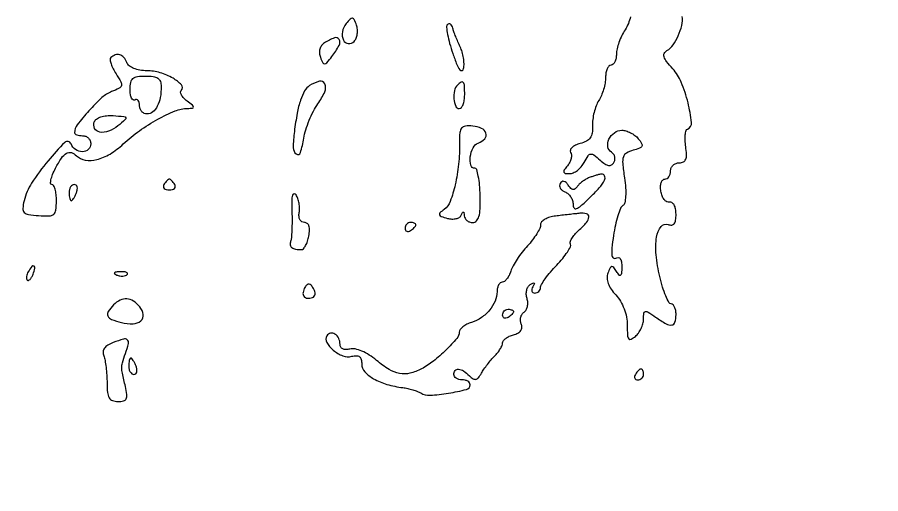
# Model space of a CAD drawing. Extents: x 0 to 4160, y 0 to 3120.
# Drawn here: x 2972.4 to 3131.8, y 2143 to 2230.8 of the extents above; entities that cross this region are included whole.
import ezdxf

# ---------------------------------------------------------------- set-up
doc = ezdxf.new("R2010")
doc.units = 0

msp = doc.modelspace()

# ---------------------------------------------------------------- linework, layer by layer
for points in [[(4159.499279, 606.274193, 0.000001), (4159.667734, 974.478125, 0.000057), (4159.806661, 1380.08378, 0.000034), (4159.883999, 1862.25), (4160, 3120), (3296.563358, 3120), (2433.126717, 3120)], [(757.647081, 3119.740147, 0.000002), (520.492565, 3119.487217, 0.4139)], [(1964.75, 0.149832, 0.000016), (2717.930904, 0.232101, 0.000028), (3351.473438, 0.357111)], [(3085.598115, 2230.930605, -0.042233), (3085.201734, 2229.655877, -0.048575), (3084.610236, 2228.527898, 0.03272), (3083.993793, 2227.437706, 0.026271), (3083.473007, 2226.194431, 0.026991), (3083.113259, 2224.989683, 0.059122), (3083, 2224.035183, -0.047166), (3082.926358, 2223.256258, -0.067147), (3082.70625, 2222.597835, -0.087294), (3082.381943, 2222.153837, -0.193822), (3082, 2222, 0.211642), (3081.61758, 2221.830537, 0.080877), (3081.29375, 2221.330986, 0.061557), (3081.073336, 2220.594453, 0.041979), (3081, 2219.722506, -0.044966), (3080.908484, 2218.706953, -0.0274), (3080.628378, 2217.534603, -0.027334), (3080.219645, 2216.393568, -0.04294), (3079.734905, 2215.472506, 0.052428), (3079.258136, 2214.523418, 0.029606), (3078.875223, 2213.292393, 0.029247), (3078.633145, 2211.990868, 0.042107), (3078.584845, 2210.820746, -0.046717), (3078.517606, 2209.489227, -0.116234), (3078.162388, 2208.587464, -0.123674), (3077.458689, 2207.972733, -0.056565), (3076.309043, 2207.541429, 0.044859), (3075.438549, 2207.237843, 0.079168), (3074.80469, 2206.819629, 0.122015), (3074.499549, 2206.360654, 0.228212), (3074.545192, 2205.926878, -0.12977), (3074.696044, 2205.431283, -0.067238), (3074.632995, 2204.782639, -0.059777), (3074.379176, 2204.088554, -0.05574), (3073.963645, 2203.456195, 0.02253), (3073.379453, 2202.684003, 0.217606), (3073.309985, 2202.289008, 0.299766), (3073.565064, 2202.058949, 0.037864), (3074.342372, 2202, 0.108707), (3075.031557, 2202.15163, 0.055961), (3075.790838, 2202.611871, 0.051758), (3076.500163, 2203.286266, 0.054006), (3077.044401, 2204.082964, -0.023188), (3077.763183, 2205.288174, -0.213042), (3078.264886, 2205.607528, -0.202548), (3078.853053, 2205.455689, -0.020812), (3079.980307, 2204.517822, 0.02942), (3080.884911, 2203.791167, 0.109208), (3081.554395, 2203.507826, 0.183792), (3082.082312, 2203.604281, 0.118799), (3082.528838, 2204.046661, 0.097739), (3082.717799, 2204.550642, 0.09763), (3082.701226, 2205.088834, 0.098245), (3082.482117, 2205.577789, 0.100353), (3082.094246, 2205.941753, -0.220347), (3081.425414, 2206.954942, -0.147457), (3081.626783, 2208.352472, -0.127089), (3082.616561, 2209.554817, -0.158621), (3083.984544, 2210, -0.07291), (3084.75659, 2209.886819, -0.044588), (3085.613032, 2209.544507, -0.043728), (3086.419026, 2209.042822, -0.058545), (3087.042006, 2208.449385, -0.038086), (3087.652202, 2207.588465, -0.246274), (3087.681815, 2207.074143, -0.199731), (3087.266433, 2206.686321, -0.025267), (3086.072022, 2206.308583, 0.066255), (3084.844947, 2205.806919, 0.189467), (3084.278501, 2205.100529, 0.10068), (3084.156023, 2203.888548, 0.012221), (3084.489857, 2201.219071, -0.019687), (3084.692718, 2199.373562, -0.032667), (3084.700234, 2197.808392, -0.03675), (3084.540503, 2196.623286, -0.204955), (3084.180328, 2196.109873, 0.159718), (3083.756095, 2195.605492, 0.020011), (3083.269905, 2194.242011, 0.02191), (3082.815748, 2192.525776, 0.016545), (3082.463146, 2190.607613, 0.01012), (3082.164106, 2188.292669, 0.051005), (3082.155893, 2186.990067, 0.182454), (3082.415414, 2186.461688, 0.338864), (3082.865104, 2186.41663, -0.154327), (3083.335613, 2186.535436, -0.229816), (3083.699508, 2186.331561, -0.118869), (3083.923775, 2185.756244, -0.03544), (3083.984687, 2184.809017, -0.011884), (3083.948585, 2183.621762, -0.200726), (3083.781447, 2183.276069, -0.427529), (3083.521184, 2183.29792, -0.028783), (3083.038482, 2183.971975, 0.027205), (3082.49937, 2184.729839, 0.277487), (3082.152762, 2184.859014, 0.238196), (3081.837305, 2184.618059, 0.021108), (3081.427281, 2183.671094, 0.101911), (3081.278205, 2182.766255, 0.076199), (3081.471501, 2181.771569, 0.063063), (3082.007449, 2180.716478, 0.039579), (3082.873486, 2179.634668, -0.054208), (3083.740643, 2178.484168, -0.043267), (3084.418222, 2177.085361, -0.042661), (3084.853544, 2175.567699, -0.048555), (3085, 2174.063104, 0.01152), (3085.042495, 2172.218965, 0.146683), (3085.26928, 2171.572444, 0.369615), (3085.697498, 2171.470345, 0.054729), (3086.5, 2172, 0.065024), (3087.07422, 2172.618603, 0.044401), (3087.559375, 2173.447392, 0.044454), (3087.889909, 2174.347289, 0.065884), (3088, 2175.179149, -0.027351), (3088.06102, 2176.293828, -0.335042), (3088.336054, 2176.585557, -0.186839), (3088.842458, 2176.4823, -0.010113), (3090.222506, 2175.556704, 0.02166), (3092.160551, 2174.320762, 0.161688), (3093.214831, 2174.102892, 0.304152), (3093.809276, 2174.611093, 0.068339), (3094, 2176, 0.043072), (3093.933921, 2176.765655, 0.062778), (3093.735549, 2177.4125, 0.082369), (3093.443911, 2177.850597, 0.207687), (3093.099741, 2178, -0.278883), (3092.68656, 2178.249894, -0.021469), (3092.110341, 2179.473937, -0.0245), (3091.522257, 2181.094784, -0.015905), (3090.995764, 2183.017657, -0.034277), (3090.318254, 2187.038772, -0.06459), (3090.418807, 2190.323196, -0.120248), (3091.22677, 2192.239804, -0.336643), (3092.541872, 2192.622306, 0.109714), (3093.201301, 2192.52409, 0.21519), (3093.658998, 2192.770941, 0.130097), (3093.924309, 2193.409963, 0.033709), (3094, 2194.531385, 0.044862), (3093.913941, 2195.488609, 0.081579), (3093.651133, 2196.226562, 0.121043), (3093.25346, 2196.657012, 0.19885), (3092.773741, 2196.75, -0.180825), (3092.279655, 2196.828047, -0.098052), (3091.806854, 2197.234375, -0.075516), (3091.426175, 2197.907581, -0.053173), (3091.20419, 2198.75, -0.044883), (3091.150961, 2199.611598, -0.071175), (3091.275921, 2200.339063, -0.100293), (3091.549404, 2200.825536, -0.218044), (3091.930449, 2201, 0.139009), (3092.33831, 2201.115627, 0.100052), (3092.685819, 2201.440625, 0.085587), (3092.919823, 2201.926707, 0.069588), (3093, 2202.5, -0.106743), (3093.123587, 2203.072304, -0.099444), (3093.473965, 2203.559375, -0.095957), (3093.997543, 2203.885908, -0.091833), (3094.613499, 2204, 0.115697), (3095.351377, 2204.173058, 0.185447), (3095.783702, 2204.643379, 0.105574), (3095.929564, 2205.512742, 0.025404), (3095.790275, 2206.975592, -0.024978), (3095.678841, 2208.135426, -0.036817), (3095.707231, 2209.157711, -0.040914), (3095.850948, 2209.933623, -0.245355), (3096.120844, 2210.225592, 0.347923), (3096.861399, 2211.412874, 0.032321), (3096.211769, 2215.053608, 0.037009), (3094.971253, 2218.858319, 0.089867), (3093.387355, 2221.338057, -0.018534), (3092.241903, 2222.669076, -0.09246), (3091.780945, 2223.535059, -0.196873), (3091.834576, 2224.171868, -0.139656), (3092.329102, 2224.702375, 0.102324), (3093.444825, 2225.735356, 0.0498), (3094.414587, 2227.427394, 0.049231), (3095.049004, 2229.325714, 0.082632), (3095.148336, 2231, 0.000814)]]:
    msp.add_lwpolyline(points, format="xyb")
for points in [[(3033.123915, 2229.649308, 0.129451), (3032.427955, 2228.152609, 0.151109), (3032.618297, 2226.602262, 0.27116), (3033.505585, 2225.970023, 0.233075), (3034.588526, 2226.388136, 0.091066), (3034.958135, 2226.974104, 0.057804), (3035.170585, 2227.755016, 0.055631), (3035.203593, 2228.601032, 0.066402), (3035.041432, 2229.381885, 0.023089), (3034.635066, 2230.38893, 0.256012), (3034.298985, 2230.639067, 0.238214), (3033.889667, 2230.499257, 0.020308)], [(3051.816796, 2229.483462, 0.226449), (3051.645621, 2228.999575, 0.019246), (3051.839927, 2227.658281, 0.02251), (3052.221944, 2226.007128, 0.015424), (3052.796422, 2224.170962, 0.011132), (3053.553669, 2222.136541, 0.061586), (3054.114214, 2221.114381, 0.353344), (3054.504384, 2221.007712, 0.243141), (3054.80743, 2221.381437, 0.058867), (3054.883367, 2222.254948, 0.03169), (3054.781512, 2223.33253, 0.031079), (3054.535854, 2224.432441, 0.042261), (3054.171758, 2225.381437, -0.009622), (3053.753908, 2226.288769, -0.008142), (3053.346451, 2227.263219, -0.00823), (3053.004079, 2228.163775, -0.02264), (3052.802288, 2228.8125, 0.058213), (3052.623933, 2229.268827, 0.121634), (3052.370918, 2229.551001, 0.184805), (3052.088443, 2229.617816, 0.164504)], [(3029.104283, 2226.085612, 0.094103), (3028.589253, 2225.603764, 0.09118), (3028.279676, 2224.961514, 0.086036), (3028.208391, 2224.218539, 0.07273), (3028.3818, 2223.447428, 0.023548), (3028.827431, 2222.431843, 0.304035), (3029.169021, 2222.236305, 0.204198), (3029.584102, 2222.448858, 0.0117), (3030.495714, 2223.596503, 0.033952), (3031.834406, 2225.639792, 0.261169), (3031.835723, 2226.743311, 0.375813), (3030.989292, 2227.044723, 0.046935)], [(2989.718715, 2223.385381, 0.229599), (2989.582702, 2222.993443, 0.046848), (2989.740836, 2222.255064, 0.040636), (2990.107164, 2221.353203, 0.028252), (2990.657104, 2220.400573, -0.017985), (2991.547739, 2218.928402, -0.189266), (2991.640001, 2218.244014, -0.219492), (2991.235504, 2217.73579, -0.024821), (2989.855056, 2217.124618, 0.093561), (2988.066565, 2216.018852, 0.023886), (2985.654044, 2213.593332, 0.020544), (2983.492175, 2210.994485, 0.16466), (2983, 2209.540493, 0.242938), (2983.107069, 2209.333135, 0.068021), (2983.440625, 2209.15877, 0.052271), (2983.925458, 2209.039404, 0.034251), (2984.5, 2209, -0.099038), (2985.072457, 2208.885486, -0.097945), (2985.559375, 2208.559375, -0.097945), (2985.885486, 2208.072457, -0.099038), (2986, 2207.5, -0.208343), (2985.549754, 2206.466365, -0.189335), (2984.461513, 2206.038086, -0.15391), (2983.191132, 2206.437653, -0.149662), (2982.362596, 2207.497474, 0.53866), (2981.21659, 2207.749172, 0.027144), (2978.108372, 2204.375915, 0.029221), (2975.086413, 2200.247104, 0.084373), (2973.694162, 2197, 0.038818), (2973.465484, 2195.574937, 0.217694), (2973.721687, 2194.866885, 0.16231), (2974.485956, 2194.475677, 0.019888), (2976.378874, 2194.263705, 0.022155), (2978.322623, 2194.210345, 0.171581), (2979.161208, 2194.522845, 0.192001), (2979.566065, 2195.273089, 0.028874), (2979.666667, 2197.013705, 0.027212), (2979.604345, 2198.157967, 0.042843), (2979.414331, 2199.122776, 0.052758), (2979.13891, 2199.801465, 0.276723), (2978.807653, 2200, -0.407301), (2978.588663, 2200.21387, -0.062699), (2978.656687, 2200.88125, -0.041237), (2978.965805, 2201.848789, -0.021399), (2979.5, 2203, -0.02604), (2980.598164, 2204.877199, -0.112686), (2981.52374, 2205.765739, -0.211783), (2982.414101, 2205.875955, -0.123411), (2983.353704, 2205.312962, 0.159836), (2984.972749, 2204.493785, 0.099447), (2987.117977, 2204.59431, 0.076564), (2989.55664, 2205.619319, 0.049493), (2992, 2207.475349, -0.03222), (2994.981946, 2209.907107, -0.02907), (2998.352821, 2212.027883, -0.029836), (3001.556652, 2213.551078, -0.091309), (3003.903638, 2214.031803, 0.022895), (3004.767773, 2214.08866, 0.411445), (3004.926141, 2214.285043, 0.198508), (3004.756489, 2214.60011, 0.008867), (3003.765544, 2215.38068, -0.040909), (3003.149473, 2215.933384, -0.065308), (3002.734886, 2216.505166, -0.092032), (3002.572512, 2217.006228, -0.232887), (3002.692543, 2217.359209, 0.400227), (3002.716475, 2218.356431, 0.079062), (3001.181347, 2219.586678, 0.057957), (2998.78412, 2220.605903, 0.069138), (2996.356989, 2220.968197, -0.040104), (2995.057671, 2221.085823, -0.05513), (2993.931575, 2221.410365, -0.066305), (2993.08828, 2221.896753, -0.13807), (2992.638374, 2222.5, 0.082385), (2992.089396, 2223.435226, 0.14632), (2991.350729, 2223.924486, 0.163171), (2990.524131, 2223.900461, 0.108637)], [(2999, 2218.081787, -0.044447), (2998.818844, 2216.047929, -0.074217), (2998.269886, 2214.423207, -0.101077), (2997.430011, 2213.374929, -0.175225), (2996.393011, 2213, -0.111144), (2995.861596, 2213.119605, -0.100035), (2995.409197, 2213.457961, -0.094693), (2995.105731, 2213.963759, -0.088122), (2995, 2214.559017, 0.056429), (2994.936771, 2215.117491, 0.121698), (2994.742969, 2215.501219, 0.190236), (2994.456458, 2215.65218, 0.167163), (2994.125, 2215.577254, -0.294842), (2993.794144, 2215.583827, -0.139386), (2993.507031, 2215.924346, -0.072149), (2993.312004, 2216.603924, -0.033869), (2993.25, 2217.518237, -0.047862), (2993.374689, 2218.817828, -0.168409), (2993.789613, 2219.534195, -0.145954), (2994.601588, 2219.899003, -0.033112), (2996.125, 2220, -0.033765), (2997.523547, 2219.905448, -0.113829), (2998.375302, 2219.583199, -0.159388), (2998.838641, 2218.993903, -0.087772)], [(3026.384781, 2218.234687, 0.11881), (3025.464285, 2217.250082, 0.04848), (3024.714934, 2215.564673, 0.034751), (3024.090504, 2213.139486, 0.01424), (3023.568606, 2209.778481, 0.027453), (3023.355714, 2206.771429, 0.245941), (3023.931848, 2205.627395, 0.512795), (3024.694216, 2205.884866, 0.034153), (3025.311051, 2208.529358, -0.035309), (3025.67488, 2210.073051, -0.021678), (3026.307831, 2211.832099, -0.021692), (3027.089421, 2213.526788, -0.035833), (3027.909126, 2214.87238, 0.04909), (3029.180173, 2217.08884, 0.215292), (3029.177911, 2218.561434, 0.36311), (3028.196695, 2219.033646, 0.083808)], [(3053.666667, 2218.333333, 0.148246), (3053.117117, 2217.305634, 0.068475), (3053.025382, 2215.777653, 0.077107), (3053.338097, 2214.446162, 0.305562), (3054, 2214, 0.226478), (3054.382936, 2214.182831, 0.074992), (3054.70625, 2214.734375, 0.057076), (3054.926884, 2215.542644, 0.038131), (3055, 2216.5, 0.011827), (3054.959636, 2218.206136, 0.146405), (3054.746711, 2218.811817, 0.394613), (3054.359821, 2218.886341, 0.056055)], [(2990.995769, 2210.800137, -0.080264), (2989.288293, 2209.818385, -0.133112), (2987.645329, 2209.658581, -0.236406), (2986.716775, 2210.338448, -0.213382), (2986.652008, 2211.53553, -0.149981), (2987.070093, 2212.069636, -0.071474), (2987.857262, 2212.465733, -0.057903), (2988.912983, 2212.688342, -0.04018), (2990.133501, 2212.702771, -0.006033), (2992.122959, 2212.542152, -0.269414), (2992.448742, 2212.310085, -0.33202), (2992.370644, 2211.953524, -0.008009)], [(3054.044548, 2207.738675, -0.028025), (3053.872137, 2203.750257, -0.03163), (3053.251981, 2199.966998, -0.032511), (3052.332058, 2196.892303, -0.146972), (3051.214684, 2195.41503, 0.027391), (3050.43946, 2194.780225, 0.301778), (3050.347275, 2194.409493, 0.229391), (3050.656369, 2194.105329, 0.017652), (3051.804192, 2193.761456, 0.053819), (3052.64221, 2193.636307, 0.067151), (3053.425025, 2193.70963, 0.080914), (3054.036369, 2193.960189, 0.159132), (3054.373105, 2194.356158, -0.019703), (3054.597706, 2194.84781, -0.335346), (3054.747828, 2194.921396, -0.320558), (3054.865695, 2194.797139, -0.018882), (3054.921053, 2194.25, 0.11502), (3055.064488, 2193.77301, 0.093881), (3055.412147, 2193.367188, 0.087222), (3055.909972, 2193.094434, 0.081988), (3056.482, 2193, 0.203091), (3057.176281, 2193.294135, 0.126168), (3057.621326, 2194.074452, 0.058938), (3057.839828, 2195.524352, 0.013591), (3057.851353, 2198, 0.016339), (3057.745444, 2199.916656, 0.02652), (3057.516423, 2201.53125, 0.024711), (3057.215671, 2202.742677, 0.330846), (3056.869353, 2203, -0.3393), (3056.129144, 2203.567657, -0.0997), (3056.032044, 2205.09211, -0.081132), (3056.545004, 2206.767906, -0.188547), (3057.5, 2207.638374, 0.114897), (3058.694931, 2208.447474, 0.270151), (3058.92076, 2209.461631, 0.213381), (3058.124802, 2210.352735, 0.084879), (3056.50149, 2210.770567, 0.044204), (3055.124925, 2210.762615, 0.201575), (3054.434182, 2210.392452, 0.152073), (3054.103407, 2209.562362, 0.022553)], [(2999.5, 2200, 0.146489), (2999.397987, 2199.620597, 0.191582), (2999.538811, 2199.29375, 0.134005), (2999.925364, 2199.072951, 0.063222), (3000.5, 2199, 0.063222), (3001.074636, 2199.072951, 0.134005), (3001.461189, 2199.29375, 0.191582), (3001.602013, 2199.620597, 0.146489), (3001.5, 2200, 0.025622), (3001.235369, 2200.382847, 0.032351), (3000.951311, 2200.70625, 0.033983), (3000.686704, 2200.937141, 0.163822), (3000.5, 2201, 0.163822), (3000.313296, 2200.937141, 0.033983), (3000.048689, 2200.70625, 0.032351), (2999.764631, 2200.382847, 0.025622)], [(3078, 2201.271109, 0.040014), (3077.370748, 2200.97201, 0.028785), (3076.720313, 2200.544701, 0.029263), (3076.145149, 2200.06288, 0.054197), (3075.75, 2199.600056, -0.078264), (3075.35827, 2199.183426, -0.207051), (3074.970303, 2199.083678, -0.164663), (3074.567342, 2199.295042, -0.047167), (3074.125, 2199.856763, 0.054174), (3073.721536, 2200.354635, 0.137966), (3073.318856, 2200.578461, 0.193875), (3072.94818, 2200.522483, 0.12168), (3072.630744, 2200.211548, 0.142705), (3072.512651, 2199.784978, 0.124025), (3072.632332, 2199.335464, 0.102314), (3072.981097, 2198.930451, 0.072515), (3073.505744, 2198.63617, -0.090348), (3074.077, 2198.288585, -0.066651), (3074.561062, 2197.726404, -0.065384), (3074.888287, 2197.044096, -0.079316), (3075, 2196.344294, 0.137136), (3075.181261, 2195.695839, 0.363151), (3075.604563, 2195.551334, 0.08909), (3076.417423, 2196.044601, 0.010212), (3078, 2197.5, 0.019478), (3079.823505, 2199.388603, 0.064627), (3080.796404, 2200.811175, 0.224132), (3080.81959, 2201.589333, 0.32709), (3080.25, 2201.921053, 0.034069), (3079.862667, 2201.853372, 0.010028), (3079.279687, 2201.697566, 0.010018), (3078.629298, 2201.495489, 0.010612)], [(2982, 2198.5, 0.024748), (2982.028469, 2197.925176, 0.039339), (2982.115447, 2197.440625, 0.046727), (2982.241071, 2197.096084, 0.289661), (2982.393011, 2197, 0.222225), (2982.579329, 2197.087111, 0.030693), (2982.839659, 2197.440625, 0.030395), (2983.112506, 2197.925442, 0.02136), (2983.361626, 2198.5, 0.055937), (2983.511135, 2199.074366, 0.100118), (2983.483616, 2199.559375, 0.147206), (2983.289193, 2199.877514, 0.184534), (2982.968615, 2200, 0.152681), (2982.599211, 2199.884506, 0.098158), (2982.284531, 2199.559375, 0.08088), (2982.07223, 2199.073532, 0.062722)], [(3023.112084, 2195, -0.008435), (3023.141565, 2193.203711, -0.010385), (3023.105988, 2191.528125, -0.008943), (3023.02207, 2190.128492, -0.071674), (3022.88095, 2189.5, 0.130963), (3022.814111, 2188.856727, 0.195168), (3023.102528, 2188.378182, 0.121352), (3023.786555, 2188.087862, 0.039987), (3024.883423, 2188, 0.21734), (3025.256048, 2188.170003, 0.054081), (3025.647725, 2188.734375, 0.045349), (3025.997121, 2189.542685, 0.032131), (3026.244751, 2190.5, 0.03524), (3026.374005, 2191.586262, 0.092031), (3026.268152, 2192.362302, 0.151029), (3025.939317, 2192.823985, 0.164485), (3025.418746, 2193, -0.148638), (3024.945991, 2193.143713, -0.12634), (3024.597171, 2193.534106, -0.100515), (3024.428193, 2194.127295, -0.066952), (3024.468268, 2194.83523, 0.053635), (3024.53542, 2195.641595, 0.037871), (3024.444776, 2196.54695, 0.038339), (3024.222487, 2197.409818, 0.063237), (3023.891985, 2198.08523, 0.252283), (3023.516614, 2198.287942, 0.343672), (3023.224905, 2198.061009, 0.059658), (3023.088039, 2197.00113, 0.010633)], [(3071.75, 2194.186158, 0.043922), (3070.697518, 2193.969222, 0.059486), (3069.807813, 2193.582643, 0.074189), (3069.202002, 2193.095916, 0.188656), (3069, 2192.5796, -0.113483), (3068.847602, 2191.91679, -0.02592), (3068.288425, 2190.902462, -0.025522), (3067.50487, 2189.773414, -0.022427), (3066.577616, 2188.67825, 0.022127), (3065.602919, 2187.528448, 0.01885), (3064.677338, 2186.23529, 0.019268), (3063.924414, 2184.993332, 0.049824), (3063.510229, 2184.032227, -0.03908), (3063.194656, 2183.254472, -0.049177), (3062.78074, 2182.596967, -0.057468), (3062.336171, 2182.142993, -0.171928), (3061.932612, 2182, 0.179459), (3061.574135, 2181.867055, 0.089447), (3061.264613, 2181.485938, 0.070309), (3061.049301, 2180.919583, 0.051229), (3060.968197, 2180.25, -0.094188), (3060.600109, 2178.48846, -0.075254), (3059.59433, 2176.82584, -0.071535), (3058.083415, 2175.463591, -0.071005), (3056.246162, 2174.578129, 0.040486), (3055.386592, 2174.226545, 0.050335), (3054.65981, 2173.760932, 0.05883), (3054.1591, 2173.257726, 0.167898), (3054, 2172.797283, -0.180898), (3053.556952, 2171.612779, -0.020792), (3051.568529, 2169.509895, -0.02592), (3049.217558, 2167.448099, -0.044212), (3047.033654, 2166.018011, -0.063486), (3044.9061, 2165.206014, -0.106144), (3042.999016, 2165.155854, -0.091192), (3041.041986, 2165.908353, -0.037653), (3038.730077, 2167.573671, 0.032805), (3037.385168, 2168.562363, 0.041055), (3036.016425, 2169.285892, 0.046614), (3034.774704, 2169.685083, 0.118973), (3033.835721, 2169.667291, -0.058482), (3033.085206, 2169.562333, -0.116395), (3032.501541, 2169.686511, -0.153533), (3032.135663, 2170.024681, -0.130749), (3032, 2170.534603, 0.110763), (3031.752142, 2171.639748, 0.140931), (3031.065098, 2172.421085, 0.196675), (3030.237329, 2172.572668, 0.205299), (3029.559907, 2172.096932, 0.275502), (3029.540559, 2170.880833, 0.090637), (3030.744023, 2169.459365, 0.080013), (3032.527069, 2168.419928, 0.157248), (3034.149076, 2168.328733, -0.060345), (3035.008179, 2168.445627, -0.171207), (3035.573045, 2168.255653, -0.169537), (3035.897097, 2167.75159, -0.058937), (3036, 2166.88163, 0.189741), (3036.549362, 2165.486089, 0.076015), (3038.187531, 2164.190882, 0.05928), (3040.632687, 2163.160401, 0.040298), (3043.595559, 2162.560179, -0.023938), (3044.485185, 2162.410039, -0.019199), (3045.425445, 2162.166488, -0.019601), (3046.278743, 2161.873215, -0.045865), (3046.882258, 2161.572769, 0.154675), (3048.602838, 2161.139553, 0.026108), (3052.015463, 2161.524978, 0.021943), (3055.333019, 2162.227055, 0.34207), (3056, 2163.087898, 0.161345), (3055.884733, 2163.435806, 0.096447), (3055.559375, 2163.73207, 0.077911), (3055.073669, 2163.93219, 0.058897), (3054.5, 2164, -0.064853), (3053.926543, 2164.074694, -0.082425), (3053.440625, 2164.29375, -0.098894), (3053.115568, 2164.618646, -0.148195), (3053, 2165, -0.175987), (3053.255006, 2165.702064, -0.24501), (3053.861344, 2165.953737, -0.126359), (3054.7891, 2165.627112, -0.04769), (3055.862279, 2164.75, 0.048326), (3056.549036, 2164.190163, 0.199444), (3057.064159, 2164.089151, 0.178451), (3057.536615, 2164.380947, 0.037651), (3058.084343, 2165.200636, -0.022451), (3058.558247, 2165.95871, -0.012663), (3059.196336, 2166.835854, -0.01262), (3059.886262, 2167.689925, -0.020171), (3060.522065, 2168.379208, 0.029251), (3061.087687, 2169.015187, 0.030633), (3061.565857, 2169.703471, 0.032187), (3061.901165, 2170.345063, 0.104687), (3062, 2170.81194, -0.172475), (3062.143542, 2171.215686, -0.063056), (3062.588712, 2171.640217, -0.053103), (3063.237187, 2172.019839, -0.041959), (3064.004126, 2172.290828, 0.059697), (3064.813923, 2172.609615, 0.115213), (3065.333117, 2173.068393, 0.139576), (3065.537134, 2173.64455, 0.107757), (3065.435953, 2174.306309, -0.076122), (3065.30061, 2174.927701, -0.076193), (3065.357491, 2175.560912, -0.081902), (3065.592301, 2176.108459, -0.112638), (3065.972504, 2176.483006, 0.128488), (3066.35292, 2176.881937, 0.075012), (3066.584857, 2177.505063, 0.066698), (3066.639516, 2178.248546, 0.061959), (3066.5, 2179, -0.066733), (3066.367163, 2179.755436, -0.068912), (3066.440504, 2180.510611, -0.07599), (3066.700682, 2181.150633, -0.120433), (3067.113831, 2181.570352, -0.025763), (3067.601286, 2181.837955, -0.299159), (3067.806823, 2181.810911, -0.335981), (3067.847482, 2181.620469, -0.02892), (3067.595492, 2181.154508, 0.068937), (3067.400314, 2180.712617, 0.143226), (3067.40265, 2180.339137, 0.19028), (3067.596262, 2180.093162, 0.132745), (3067.940983, 2180, 0.094214), (3068.345223, 2180.076852, 0.09668), (3068.688914, 2180.296424, 0.098995), (3068.91897, 2180.62406, 0.104082), (3069, 2181.009102, -0.139855), (3069.160365, 2181.571211, -0.017385), (3069.875426, 2182.637829, -0.019405), (3070.838929, 2183.868693, -0.014942), (3071.980175, 2185.136671, 0.018269), (3073.088946, 2186.38517, 0.027583), (3073.950799, 2187.556106, 0.026195), (3074.521792, 2188.537427, 0.262858), (3074.503756, 2188.993922, -0.226413), (3074.459815, 2189.398235, -0.051129), (3074.76186, 2190.0411, -0.043304), (3075.300019, 2190.782381, -0.03019), (3076.023581, 2191.521341, 0.028731), (3077.493196, 2193.013499, 0.163693), (3077.916503, 2194.026464, 0.362933), (3077.50269, 2194.600053, 0.088983), (3076.25, 2194.690432, 0.001095), (3075.388264, 2194.597293, 0.000435), (3074.20625, 2194.465878, 0.000431), (3072.931046, 2194.321865, 0.000542)], [(3044, 2191.940983, 0.108972), (3044.078288, 2191.586039, 0.182303), (3044.29375, 2191.3746, 0.161196), (3044.6179, 2191.343488, 0.082592), (3045, 2191.5, 0.029505), (3045.382774, 2191.768994, 0.035638), (3045.70625, 2192.066025, 0.038439), (3045.934461, 2192.34829, 0.151918), (3046, 2192.559017, 0.210953), (3045.92554, 2192.727648, 0.081139), (3045.70625, 2192.870461, 0.061769), (3045.382849, 2192.967655, 0.042167), (3045, 2193, 0.105053), (3044.618444, 2192.918938, 0.099167), (3044.29375, 2192.688914, 0.09642), (3044.076123, 2192.345238, 0.093332)], [(2974.458881, 2183.933469, 0.049364), (2974.242038, 2183.490157, 0.059701), (2974.133355, 2183.040231, 0.070517), (2974.142323, 2182.651151, 0.156651), (2974.276326, 2182.390341, 0.281567), (2974.50546, 2182.335123, 0.118528), (2974.786868, 2182.507038, 0.069269), (2975.083816, 2182.899181, 0.035865), (2975.345077, 2183.456872, 0.029555), (2975.696703, 2184.564815, 0.344086), (2975.525317, 2184.954259, 0.36195), (2975.120758, 2184.871774, 0.030391)], [(2990.8125, 2183.316886, 0.051402), (2991.359369, 2183.160852, 0.05415), (2991.916927, 2183.123424, 0.060344), (2992.402231, 2183.202593, 0.126455), (2992.729167, 2183.395833, 0.296942), (2992.77538, 2183.614691, 0.208169), (2992.592839, 2183.799335, 0.077125), (2992.112848, 2183.910055, 0.028489), (2991.416667, 2183.921053, 0.018894), (2990.670344, 2183.862007, 0.168741), (2990.37858, 2183.720685, 0.470617), (2990.395823, 2183.538436, 0.054073)], [(3025.524864, 2181.040232, 0.095285), (3025.173645, 2180.11717, 0.203585), (3025.342919, 2179.387974, 0.21625), (3025.971294, 2179.032286, 0.105435), (3026.905454, 2179.145833, 0.142632), (3027.250559, 2179.389303, 0.141913), (3027.411849, 2179.780462, 0.10734), (3027.358425, 2180.28882, 0.059411), (3027.092954, 2180.856763, 0.040481), (3026.650668, 2181.454721, 0.186249), (3026.276151, 2181.651965, 0.226851), (3025.915023, 2181.5284, 0.060422)], [(2990.2, 2177.8, 0.050131), (2989.222094, 2176.60354, 0.256319), (2989.153238, 2175.777955, 0.198138), (2989.835505, 2175.128242, 0.030972), (2991.644645, 2174.553053, 0.069296), (2993.795264, 2174.320894, 0.171018), (2995.254781, 2174.886309, 0.2596), (2995.678057, 2176.030033, 0.135621), (2995.035174, 2177.457618, 0.071802), (2993.863055, 2178.516562, 0.130906), (2992.651639, 2178.93289, 0.135494), (2991.423025, 2178.685558, 0.079516)], [(3064, 2176.559017, -0.151918), (3063.934461, 2176.34829, -0.038439), (3063.70625, 2176.066025, -0.035638), (3063.382774, 2175.768994, -0.029505), (3063, 2175.5, -0.082592), (3062.6179, 2175.343488, -0.161196), (3062.29375, 2175.3746, -0.182303), (3062.078288, 2175.586039, -0.108972), (3062, 2175.940983, -0.093332), (3062.076123, 2176.345238, -0.09642), (3062.29375, 2176.688914, -0.099167), (3062.618444, 2176.918938, -0.105053), (3063, 2177, -0.042167), (3063.382849, 2176.967655, -0.061769), (3063.70625, 2176.870461, -0.081139), (3063.92554, 2176.727648, -0.210953)], [(2990.145482, 2170.877001, 0.045483), (2989.141378, 2170.389168, 0.10294), (2988.525166, 2169.817041, 0.136058), (2988.286637, 2169.157177, 0.11116), (2988.395482, 2168.411773, -0.046832), (2988.628702, 2167.578209, -0.014686), (2988.822423, 2166.295084, -0.014531), (2988.955584, 2164.842444, -0.015589), (2989, 2163.418213, 0.023526), (2989.083678, 2161.640759, 0.110306), (2989.397669, 2160.673245, 0.176625), (2990.007163, 2160.172643, 0.084695), (2991.019052, 2160, 0.057943), (2992.05022, 2160.1199, 0.22272), (2992.543273, 2160.510361, 0.150783), (2992.667126, 2161.261576, 0.023818), (2992.390837, 2162.75, -0.00481), (2991.836181, 2165.212512, -0.053127), (2991.729657, 2166.2159, -0.070403), (2991.858401, 2167.123172, -0.011436), (2992.393181, 2168.825361, 0.02083), (2992.942161, 2170.694837, 0.275397), (2992.742345, 2171.355981, 0.261815), (2992.053778, 2171.51553, 0.019229)], [(2993, 2166.5, 0.062722), (2993.07223, 2165.926468, 0.08088), (2993.284531, 2165.440625, 0.098158), (2993.599211, 2165.115494, 0.152681), (2993.968615, 2165, 0.184534), (2994.289193, 2165.122486, 0.147206), (2994.483616, 2165.440625, 0.100118), (2994.511135, 2165.925634, 0.055937), (2994.361626, 2166.5, 0.02136), (2994.112506, 2167.074558, 0.030395), (2993.839659, 2167.559375, 0.030693), (2993.579329, 2167.912889, 0.222225), (2993.393011, 2168, 0.289661), (2993.241071, 2167.903916, 0.046727), (2993.115447, 2167.559375, 0.039339), (2993.028469, 2167.074824, 0.024748)], [(3086.5, 2165, 0.082592), (3086.343488, 2164.6179, 0.161196), (3086.3746, 2164.29375, 0.182303), (3086.586039, 2164.078288, 0.108972), (3086.940983, 2164, 0.093332), (3087.345238, 2164.076123, 0.09642), (3087.688914, 2164.29375, 0.099167), (3087.918938, 2164.618444, 0.105053), (3088, 2165, 0.042167), (3087.967655, 2165.382849, 0.061769), (3087.870461, 2165.70625, 0.081139), (3087.727648, 2165.92554, 0.210953), (3087.559017, 2166, 0.151918), (3087.34829, 2165.934461, 0.038439), (3087.066025, 2165.70625, 0.035638), (3086.768994, 2165.382774, 0.029505)]]:
    msp.add_lwpolyline(points, format="xyb", close=True)

doc.saveas('drawing.dxf')
